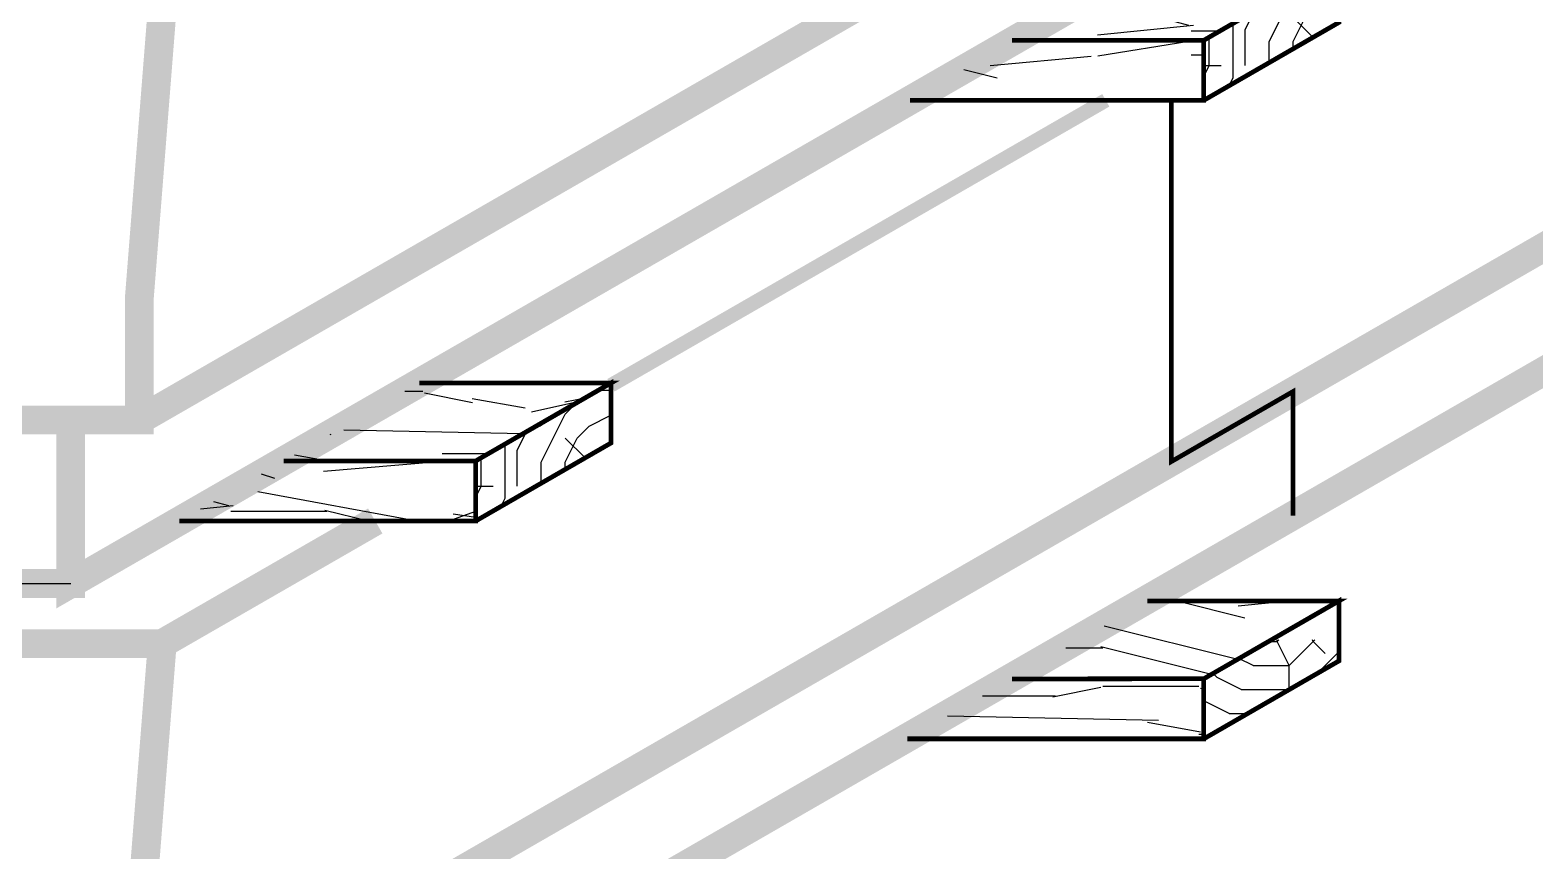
# Model space of a CAD drawing. Header units: millimetres. Extents: x -300689 to 10556, y -104928 to 107291.
# Drawn here: x -20355.06 to -20323.71, y 27696.15 to 27713.24 of the extents above; entities that cross this region are included whole.
import ezdxf

# ---------------------------------------------------------------- set-up
doc = ezdxf.new("R2010")
doc.units = ezdxf.units.MM
doc.layers.add('линии', color=7, linetype='Continuous')

msp = doc.modelspace()

# ---------------------------------------------------------------- hatches: boundary and pattern name
at = {"layer": 'линии', "linetype": 'ByBlock', "ltscale": 0.25}
h = msp.add_hatch(dxfattribs=at)
h.set_pattern_fill('WOOD_01', color=256, scale=10, style=0, pattern_type=2)
h.set_pattern_definition([(0, (7.1, 7.8), (0, 10), [2, -8]), (8.9726, (7.2, 2.4), (60.000000294, 9.999976256), [1.92354, -190.43029]), (5.7105, (7.1, 3), (90.000001738, 9.999855072), [2.00998, -98.48876]), (344.5779, (7.1, 6), (109.9999951945, -29.9998733882), [3.00832, -297.82377]), (353.6599, (7.3, 9.3), (10.00000316, 2.043e-05), [1.81108, -88.74276]), (345.0686, (7.6, 3.6), (39.999999916, -9.999983694), [1.55242, -153.68932]), (348.6901, (4.1, 9.4), (10.00000292, 3.71e-06), [4.07922, -46.91097]), (5.7105, (7.2, 1.5), (90.000001738, 9.999855072), [1.00499, -99.49375]), (0, (7.1, 5.7), (0, 10), [1, -9]), (0, (5.1, 6.9), (0, 10), [3, -7]), (11.3099, (7.1, 8.4), (39.99999772, 9.99997436), [1.0198, -49.97039]), (2.7263, (6.1, 4.7), (200.00000295, 9.999960177), [2.10238, -208.13558]), (352.4054, (6.6, 4.4), (79.99999858, -9.999936836), [1.51327, -149.81417]), (0, (6.1, 0.6), (0, 10), [2, -8]), (358.8309, (5.1, 0.1), (10.0000018324, 7.6802e-06), [4.90102, -485.201]), (0, (5.1, 7.6), (0, 10), [1, -9]), (0, (6.1, 8.4), (0, 10), [1, -9]), (0, (1.6, 9.3), (0, 10), [1.5, -8.5]), (350.5377, (4.3, 9.8), (10.00000077, 3.876e-06), [3.04138, -57.78624]), (0, (1.1, 9.8), (0, 10), [2, -8]), (0, (0, 0.8), (0, 10), [1.1, -8.9]), (0, (5.1, 1.3), (0, 10), [1, -9]), (0, (0, 1.6), (0, 10), [2.1, -7.9]), (5.4403, (5.1, 2.2), (99.9999970115, 9.999947836), [2.1095, -208.84072]), (0, (5.2, 3), (0, 10), [1.9, -8.1]), (0, (0, 3.2), (0, 10), [1.1, -8.9]), (358.8309, (1.2, 4.8), (10.0000018324, 7.6802e-06), [4.90102, -485.201]), (0, (2.1, 5.7), (0, 10), [1, -9]), (0, (1.1, 6), (0, 10), [1, -9]), (0, (5.1, 6), (0, 10), [2, -8]), (0, (3.1, 6.2), (0, 10), [1, -9]), (0, (1.1, 7.4), (0, 10), [2, -8]), (19.6538, (3.8, 3.2), (110.000002521, 39.999945747), [1.48661, -147.17406]), (11.3099, (2.1, 6), (39.99999772, 9.99997436), [1.0198, -49.97039]), (11.3099, (6.1, 5.5), (39.99999772, 9.99997436), [1.0198, -49.97039]), (5.7105, (3.1, 9.3), (90.000001738, 9.999855072), [1.00499, -99.49375]), (349.6952, (0, 10), (59.99999977, -9.999946967), [1.11803, -110.68535]), (348.6901, (1.1, 0.8), (10.00000292, 3.71e-06), [1.0198, -49.97039]), (90, (2.1, 0.6), (-10, 6e-16), [0, -10]), (346.6076, (0, 6.2), (170.00000225, -39.99969533), [2.1587, -213.71154]), (11.3099, (6.1, 7.6), (39.99999772, 9.99997436), [1.0198, -49.97039]), (10.3048, (6.1, 1.3), (49.99999788, 9.999960443), [1.11803, -110.68535]), (348.6901, (3.1, 5.7), (10.00000292, 3.71e-06), [1.0198, -49.97039]), (348.6901, (4.1, 6.2), (10.00000292, 3.71e-06), [1.0198, -49.97039]), (341.5651, (0, 5.2), (9.9999979, 1.168e-05), [1.26491, -30.35786]), (345.9638, (1.1, 8.6), (9.99999606, 1.244e-05), [4.12311, -37.10794]), (343.3008, (3.1, 9.3), (69.999999577, -19.99993732), [3.13209, -101.27095]), (0, (3.1, 9.8), (0, 10), [1.2, -8.8]), (345.9638, (2.1, 1.6), (9.99999606, 1.244e-05), [4.12311, -37.10794]), (345.9638, (1.1, 2.3), (9.99999606, 1.244e-05), [4.12311, -37.10794]), (345.9638, (1.1, 3.2), (9.99999606, 1.244e-05), [4.12311, -37.10794]), (349.6952, (0, 7.6), (59.99999977, -9.999946967), [1.11803, -110.68535]), (345.9638, (3.1, 7.4), (9.99999606, 1.244e-05), [2.06155, -39.1695]), (349.6952, (0, 4.4), (59.99999977, -9.999946967), [1.11803, -110.68535]), (357.6141, (5.2, 3.7), (9.999999459, 1.2264e-05), [2.40208, -237.80615]), (349.6952, (4.1, 5.5), (59.99999977, -9.999946967), [1.11803, -110.68535]), (12.5288, (5.2, 5.3), (40.000004785, 9.999993037), [0.92195, -91.27349]), (349.5626, (0, 3.9), (109.9999968247, -19.9998534352), [3.86394, -382.52955]), (351.8699, (3.8, 3.2), (9.99999461, -2.42e-06), [1.41421, -69.29646]), (4.7636, (1.1, 4.2), (109.999999498, 9.999914496), [2.40832, -118.00762]), (0, (3.5, 4.4), (0, 10), [3.1, -6.9]), (344.7449, (0, 8.9), (39.999997121, -9.999983214), [1.14018, -112.87736]), (350.5377, (2.1, 0.6), (10.00000077, 3.876e-06), [3.04138, -57.78624]), (340.0169, (0, 2.7), (29.999998804, -9.999993244), [1.17047, -115.87652]), (0, (8.1, 8.6), (0, 10), [0.5, -9.5]), (0, (8.1, 4.2), (0, 10), [1, -9]), (11.3099, (8.1, 0.6), (39.99999772, 9.99997436), [1.0198, -49.97039]), (0, (8.2, 1.6), (0, 10), [1.8, -8.2]), (343.3008, (8.1, 6.9), (69.999999577, -19.99993732), [1.04403, -103.35901]), (348.0207, (8.2, 4.8), (189.9999961126, -40.0109770803), [1.84007, -335.50644]), (90, (8.1, 0.6), (-10, 6e-16), [0, -10]), (0, (9.1, 0.8), (0, 10), [0.9, -9.1]), (0, (9.1, 2.7), (0, 10), [0.9, -9.1]), (0, (9.1, 3.2), (0, 10), [0.9, -9.1]), (336.0376, (9.1, 6.6), (70.000000274, -29.999866517), [0.98489, -97.50362]), (348.5163, (9.1, 7.8), (49.9999998387, -10.0015547061), [0.91838, -652.15525]), (341.5651, (9.1, 4.2), (9.9999979, 1.168e-05), [0.94868, -30.67408]), (347.4712, (9.1, 9.1), (50.000003204, -9.99999603), [0.92195, -91.27349])])
h.paths.add_polyline_path([(-20312.6347, 27736.641), (-20316.5244, 27736.6424), (-20319.3461, 27735.0186), (-20315.4482, 27735.02)])
h.paths.add_polyline_path([(-20315.4482, 27735.02), (-20319.3461, 27735.0186), (-20321.5158, 27733.77), (-20315.4482, 27733.77)])
h.paths.add_polyline_path([(-20327.7965, 27727.8855), (-20331.7385, 27727.887), (-20334.5603, 27726.2631), (-20330.61, 27726.2645)])
h.paths.add_polyline_path([(-20330.61, 27726.2645), (-20334.5603, 27726.2631), (-20336.7299, 27725.0145), (-20330.61, 27725.0145)])
h.paths.add_polyline_path([(-20342.9608, 27719.1286), (-20346.9551, 27719.13), (-20349.777, 27717.5061), (-20345.7744, 27717.5076)])
h.paths.add_polyline_path([(-20345.7744, 27717.5076), (-20349.777, 27717.5061), (-20351.9465, 27716.2576), (-20345.7744, 27716.2576)])
h.paths.add_polyline_path([(-20345.7744, 27704.272), (-20349.777, 27704.2706), (-20351.9465, 27703.022), (-20345.7744, 27703.022)])
h.paths.add_polyline_path([(-20342.9608, 27705.893), (-20346.9551, 27705.8945), (-20349.777, 27704.2706), (-20345.7744, 27704.272)])
h.paths.add_polyline_path([(-20330.61, 27713.029), (-20334.5603, 27713.0275), (-20336.7299, 27711.779), (-20330.61, 27711.779)])
h.paths.add_polyline_path([(-20327.7965, 27714.65), (-20331.7385, 27714.6514), (-20334.5603, 27713.0275), (-20330.61, 27713.029)])
h.paths.add_polyline_path([(-20312.6347, 27723.4055), (-20316.5244, 27723.4069), (-20319.3461, 27721.783), (-20315.4482, 27721.7845)])
h.paths.add_polyline_path([(-20315.4482, 27721.7845), (-20319.3461, 27721.783), (-20321.5158, 27720.5345), (-20315.4482, 27720.5345)])
h.paths.add_polyline_path([(-20312.6347, 27710.1127), (-20316.6238, 27710.1141), (-20319.4457, 27708.4902), (-20315.4482, 27708.4917)])
h.paths.add_polyline_path([(-20318.9931, 27699.7335), (-20315.8124, 27701.564), (-20313.9419, 27698.3138), (-20317.1227, 27696.4833)], flags=25)
h.paths.add_polyline_path([(-20318.9931, 27699.7335), (-20315.8124, 27701.564), (-20313.9419, 27698.3138), (-20317.1227, 27696.4833)], flags=25)
h = msp.add_hatch(dxfattribs=at)
h.set_pattern_fill('TRONCO', color=256, scale=5, style=0, pattern_type=2)
h.set_pattern_definition([(0, (1.75, 0), (5, 5), [1.5, -3.5]), (0, (1.75, 0.25), (5, 5), [1.5, -3.5]), (0, (2, 0.75), (5, 5), [1, -4]), (0, (2.25, 1.25), (5, 5), [0.75, -4.25]), (0, (2.25, 1.75), (5, 5), [0.5, -4.5]), (0, (1, 2.25), (5, 5), [0.25, -1.25, 0.25, -3.25]), (0, (1.75, 2.5), (5, 5), [0.25, -2, 0.75, -2]), (0, (2.75, 2.75), (5, 5), [0.25, -0.25, 0.25, -4.25]), (0, (2.5, 3), (5, 5), [0.25, -4.75]), (0, (2.25, 3.5), (5, 5), [0.75, -4.25]), (0, (2.25, 4), (5, 5), [1, -4]), (0, (2, 4.5), (5, 5), [1.25, -1.5, 0.25, -2]), (90, (0, 1.5), (-5, 5), [0.25, -0.5, 1.25, -3]), (90, (0.25, 2), (-5, 5), [0.25, -0.25, 0.75, -3.75]), (90, (0.5, 4), (-5, 5), [0.5, -4.5]), (90, (0.75, 2), (-5, 5), [1, -1.5, 0.25, -2.25]), (90, (1, 4.75), (-5, 5), [0.25, -4.75]), (90, (1.25, 2.25), (-5, 5), [0.75, -4.25]), (90, (1.75, 2.5), (-5, 5), [0.5, -4.5]), (90, (2.25, 2.5), (-5, 5), [0.25, -0.75, 0.75, -3.25]), (90, (2.5, 2.75), (-5, 5), [0.25, -4.75]), (90, (2.75, 1.75), (-5, 5), [0.7, -4.3]), (90, (3, 0.75), (-5, 5), [0.5, -4.5]), (90, (3.5, 2.75), (-5, 5), [0.25, -4.75]), (90, (4, 2.5), (-5, 5), [0.75, -4.25]), (90, (4.5, 2.5), (-5, 5), [0.75, -4.25]), (45, (3.75, 0.5), (6e-16, 5), [0.35355, -0.35355, 0.35355, -6.0104178]), (45, (2.75, 1.75), (6e-16, 5), [0.7071, -6.3639678]), (45, (0.75, 4.25), (6e-16, 5), [0.7071, -6.3639678]), (45, (1.75, 3), (6e-16, 5), [0.7071, -6.3639678]), (45, (2, 2), (6e-16, 5), [0.7071, -6.3639678]), (45, (3.5, 1), (6e-16, 5), [0.7071, -6.3639678]), (45, (3, 1.25), (6e-16, 5), [1.06066, -6.0104078]), (45, (1.5, 3.5), (6e-16, 5), [0.35355, -6.7175178]), (45, (1.25, 4), (6e-16, 5), [0.35355, -6.7175178]), (45, (3.25, 4), (6e-16, 5), [0.35355, -6.7175178]), (45, (1.25, 1.5), (6e-16, 5), [0.35355, -6.7175178]), (45, (4, 3.25), (6e-16, 5), [0.35355, -6.7175178]), (45, (2.25, 2.75), (6e-16, 5), [0.35355, -6.7175178]), (45, (2.75, 3.25), (6e-16, 5), [0.35355, -6.7175178]), (135, (2.5, 2.25), (-5, 6e-16), [0.35355, -0.35355, 1.06066, -5.3033078]), (135, (3.25, 2.25), (-5, 6e-16), [0.35355, -6.7175178]), (135, (3.25, 0.5), (-5, 6e-16), [0.35355, -6.7175178]), (135, (2.25, 1.75), (-5, 6e-16), [0.35355, -6.7175178]), (135, (3, 2.75), (-5, 6e-16), [0.35355, -6.7175178]), (135, (1.75, 1.5), (-5, 6e-16), [0.35355, -6.7175178]), (135, (3.75, 1.5), (-5, 6e-16), [0.35355, -6.7175178]), (135, (0.25, 0), (-5, 6e-16), [0.35355, -6.7175178]), (135, (0.5, 0.25), (-5, 6e-16), [0.7071, -6.3639678]), (135, (0.75, 0.5), (-5, 6e-16), [0.7071, -6.3639678]), (135, (1.25, 0.5), (-5, 6e-16), [0.7071, -6.3639678]), (135, (1.5, 1), (-5, 6e-16), [0.7071, -6.3639678]), (135, (3.5, 3), (-5, 6e-16), [0.7071, -6.3639678]), (135, (4.5, 0.5), (-5, 6e-16), [0.7071, -6.3639678]), (135, (4.75, 4.5), (-5, 6e-16), [0.7071, -6.3639678]), (135, (4.75, 4), (-5, 6e-16), [0.7071, -6.3639678]), (135, (4.25, 3.75), (-5, 6e-16), [0.7071, -6.3639678]), (135, (0.75, 3.75), (-5, 6e-16), [1.06066, -6.0104078]), (135, (4, 3.25), (-5, 6e-16), [1.06066, -6.0104078]), (26.565051, (1.25, 4.75), (5, 2e-09), [0.559, -10.6213399]), (26.565051, (1.25, 2.25), (5, 2e-09), [0.559, -10.6213399]), (26.565051, (1.75, 3.75), (5, 2e-09), [0.559, -10.6213399]), (26.565051, (3.25, 0.25), (5, 2e-09), [0.559, -10.6213399]), (26.565051, (3, 0.75), (5, 2e-09), [0.559, -10.6213399]), (26.565051, (1.5, 1.75), (5, 2e-09), [0.559, -10.6213399]), (26.565051, (1.5, 4.25), (5, 2e-09), [0.559, -10.6213399]), (26.565051, (3, 2.75), (5, 2e-09), [1.118, -10.0623399]), (63.434949, (3, 3.5), (3e-10, 5), [0.559, -10.6213399]), (63.434949, (3.75, 2), (3e-10, 5), [0.559, -10.6213399]), (63.434949, (1.25, 3), (3e-10, 5), [0.559, -10.6213399]), (63.434949, (0.25, 3.25), (3e-10, 5), [0.559, -10.6213399]), (63.434949, (3.25, 2.25), (3e-10, 5), [0.559, -10.6213399]), (63.434949, (2.75, 2.25), (3e-10, 5), [0.559, -10.6213399]), (63.434949, (0.75, 3), (3e-10, 5), [1.118, -10.0623399]), (63.434949, (4.5, 1.25), (3e-10, 5), [1.118, -10.0623399]), (63.434949, (4, 1.5), (3e-10, 5), [1.118, -10.0623399]), (116.565051, (0, 0.75), (-2e-09, 5), [0.559, -10.6213399]), (116.565051, (0, 3.5), (-2e-09, 5), [0.559, -10.6213399]), (116.565051, (1, 0), (-2e-09, 5), [0.559, -10.6213399]), (116.565051, (0.5, 4.5), (-2e-09, 5), [0.559, -10.6213399]), (116.565051, (1, 1.5), (-2e-09, 5), [0.559, -10.6213399]), (116.565051, (2, 2), (-2e-09, 5), [0.559, -10.6213399]), (116.565051, (2.5, 3), (-2e-09, 5), [0.559, -10.6213399]), (116.565051, (0.25, 1), (1.6e-06, 5.0000008), [0.559, -10.6213399]), (116.565051, (1.5, 1.75), (-2e-09, 5), [0.559, -10.6213399]), (116.565051, (3, 1.25), (-2e-09, 5), [0.559, -10.6213399]), (116.565051, (3.5, 1.75), (-2e-09, 5), [0.559, -10.6213399]), (116.565051, (4.5, 3.25), (-2e-09, 5), [0.559, -10.6213399]), (116.565051, (0.75, 4.75), (-2e-09, 5), [0.559, -10.6213399]), (116.565051, (0, 4.5), (-2e-09, 5), [1.118, -10.0623399]), (116.565051, (0.75, 1), (-2e-09, 5), [1.118, -10.0623399]), (153.434949, (0, 0.25), (-5, 3e-10), [0.559, -10.6213399]), (153.434949, (4.25, 0), (-5, 3e-10), [0.559, -10.6213399]), (153.434949, (4, 2.5), (-5, 3e-10), [0.559, -10.6213399]), (153.434949, (2, 0.75), (-5, 3e-10), [0.559, -10.6213399]), (153.434949, (1.75, 0.25), (-5, 3e-10), [0.559, -10.6213399]), (153.434949, (2.25, 1.25), (-5, 3e-10), [0.559, -10.6213399]), (153.434949, (3.75, 4.25), (-5, 3e-10), [0.559, -10.6213399]), (153.434949, (4.25, 4.5), (-5, 3e-10), [1.118, -10.0623399])])
h.paths.add_polyline_path([(-20327.794, 27713.4014), (-20327.794, 27714.65), (-20330.61, 27713.029), (-20330.61, 27711.779)])
h = msp.add_hatch(dxfattribs=at)
h.set_pattern_fill('TRONCO', color=256, scale=5, style=0, pattern_type=2)
h.set_pattern_definition([(0, (-13.4144, -8.757), (5, 5), [1.5, -3.5]), (0, (-13.4144, -8.507), (5, 5), [1.5, -3.5]), (0, (-13.1644, -8.007), (5, 5), [1, -4]), (0, (-12.9144, -7.507), (5, 5), [0.75, -4.25]), (0, (-12.9144, -7.007), (5, 5), [0.5, -4.5]), (0, (-14.1644, -6.507), (5, 5), [0.25, -1.25, 0.25, -3.25]), (0, (-13.4144, -6.257), (5, 5), [0.25, -2, 0.75, -2]), (0, (-12.4144, -6.007), (5, 5), [0.25, -0.25, 0.25, -4.25]), (0, (-12.6644, -5.757), (5, 5), [0.25, -4.75]), (0, (-12.9144, -5.257), (5, 5), [0.75, -4.25]), (0, (-12.9144, -4.757), (5, 5), [1, -4]), (0, (-13.1644, -4.257), (5, 5), [1.25, -1.5, 0.25, -2]), (90, (-15.1644, -7.257), (-5, 5), [0.25, -0.5, 1.25, -3]), (90, (-14.9144, -6.757), (-5, 5), [0.25, -0.25, 0.75, -3.75]), (90, (-14.6644, -4.757), (-5, 5), [0.5, -4.5]), (90, (-14.4144, -6.757), (-5, 5), [1, -1.5, 0.25, -2.25]), (90, (-14.1644, -4.007), (-5, 5), [0.25, -4.75]), (90, (-13.9144, -6.507), (-5, 5), [0.75, -4.25]), (90, (-13.4144, -6.257), (-5, 5), [0.5, -4.5]), (90, (-12.9144, -6.257), (-5, 5), [0.25, -0.75, 0.75, -3.25]), (90, (-12.6644, -6.007), (-5, 5), [0.25, -4.75]), (90, (-12.4144, -7.007), (-5, 5), [0.7, -4.3]), (90, (-12.1644, -8.007), (-5, 5), [0.5, -4.5]), (90, (-11.6644, -6.007), (-5, 5), [0.25, -4.75]), (90, (-11.1644, -6.257), (-5, 5), [0.75, -4.25]), (90, (-10.6644, -6.257), (-5, 5), [0.75, -4.25]), (45, (-11.4144, -8.257), (6e-16, 5), [0.35355, -0.35355, 0.35355, -6.0104178]), (45, (-12.4144, -7.007), (6e-16, 5), [0.7071, -6.3639678]), (45, (-14.4144, -4.507), (6e-16, 5), [0.7071, -6.3639678]), (45, (-13.4144, -5.757), (6e-16, 5), [0.7071, -6.3639678]), (45, (-13.1644, -6.757), (6e-16, 5), [0.7071, -6.3639678]), (45, (-11.6644, -7.757), (6e-16, 5), [0.7071, -6.3639678]), (45, (-12.1644, -7.507), (6e-16, 5), [1.06066, -6.0104078]), (45, (-13.6644, -5.257), (6e-16, 5), [0.35355, -6.7175178]), (45, (-13.9144, -4.757), (6e-16, 5), [0.35355, -6.7175178]), (45, (-11.9144, -4.757), (6e-16, 5), [0.35355, -6.7175178]), (45, (-13.9144, -7.257), (6e-16, 5), [0.35355, -6.7175178]), (45, (-11.1644, -5.507), (6e-16, 5), [0.35355, -6.7175178]), (45, (-12.9144, -6.007), (6e-16, 5), [0.35355, -6.7175178]), (45, (-12.4144, -5.507), (6e-16, 5), [0.35355, -6.7175178]), (135, (-12.6644, -6.507), (-5, 6e-16), [0.35355, -0.35355, 1.06066, -5.3033078]), (135, (-11.9144, -6.507), (-5, 6e-16), [0.35355, -6.7175178]), (135, (-11.9144, -8.257), (-5, 6e-16), [0.35355, -6.7175178]), (135, (-12.9144, -7.007), (-5, 6e-16), [0.35355, -6.7175178]), (135, (-12.1644, -6.007), (-5, 6e-16), [0.35355, -6.7175178]), (135, (-13.4144, -7.257), (-5, 6e-16), [0.35355, -6.7175178]), (135, (-11.4144, -7.257), (-5, 6e-16), [0.35355, -6.7175178]), (135, (-14.9144, -8.757), (-5, 6e-16), [0.35355, -6.7175178]), (135, (-14.6644, -8.507), (-5, 6e-16), [0.7071, -6.3639678]), (135, (-14.4144, -8.257), (-5, 6e-16), [0.7071, -6.3639678]), (135, (-13.9144, -8.257), (-5, 6e-16), [0.7071, -6.3639678]), (135, (-13.6644, -7.757), (-5, 6e-16), [0.7071, -6.3639678]), (135, (-11.6644, -5.757), (-5, 6e-16), [0.7071, -6.3639678]), (135, (-10.6644, -8.257), (-5, 6e-16), [0.7071, -6.3639678]), (135, (-10.4144, -4.257), (-5, 6e-16), [0.7071, -6.3639678]), (135, (-10.4144, -4.757), (-5, 6e-16), [0.7071, -6.3639678]), (135, (-10.9144, -5.007), (-5, 6e-16), [0.7071, -6.3639678]), (135, (-14.4144, -5.007), (-5, 6e-16), [1.06066, -6.0104078]), (135, (-11.1644, -5.507), (-5, 6e-16), [1.06066, -6.0104078]), (26.565051, (-13.9144, -4.007), (5, 2e-09), [0.559, -10.6213399]), (26.565051, (-13.9144, -6.507), (5, 2e-09), [0.559, -10.6213399]), (26.565051, (-13.4144, -5.007), (5, 2e-09), [0.559, -10.6213399]), (26.565051, (-11.9144, -8.507), (5, 2e-09), [0.559, -10.6213399]), (26.565051, (-12.1644, -8.007), (5, 2e-09), [0.559, -10.6213399]), (26.565051, (-13.6644, -7.007), (5, 2e-09), [0.559, -10.6213399]), (26.565051, (-13.6644, -4.507), (5, 2e-09), [0.559, -10.6213399]), (26.565051, (-12.1644, -6.007), (5, 2e-09), [1.118, -10.0623399]), (63.434949, (-12.1644, -5.257), (3e-10, 5), [0.559, -10.6213399]), (63.434949, (-11.4144, -6.757), (3e-10, 5), [0.559, -10.6213399]), (63.434949, (-13.9144, -5.757), (3e-10, 5), [0.559, -10.6213399]), (63.434949, (-14.9144, -5.507), (3e-10, 5), [0.559, -10.6213399]), (63.434949, (-11.9144, -6.507), (3e-10, 5), [0.559, -10.6213399]), (63.434949, (-12.4144, -6.507), (3e-10, 5), [0.559, -10.6213399]), (63.434949, (-14.4144, -5.757), (3e-10, 5), [1.118, -10.0623399]), (63.434949, (-10.6644, -7.507), (3e-10, 5), [1.118, -10.0623399]), (63.434949, (-11.1644, -7.257), (3e-10, 5), [1.118, -10.0623399]), (116.565051, (-15.1644, -8.007), (-2e-09, 5), [0.559, -10.6213399]), (116.565051, (-15.1644, -5.257), (-2e-09, 5), [0.559, -10.6213399]), (116.565051, (-14.1644, -8.757), (-2e-09, 5), [0.559, -10.6213399]), (116.565051, (-14.6644, -4.257), (-2e-09, 5), [0.559, -10.6213399]), (116.565051, (-14.1644, -7.257), (-2e-09, 5), [0.559, -10.6213399]), (116.565051, (-13.1644, -6.757), (-2e-09, 5), [0.559, -10.6213399]), (116.565051, (-12.6644, -5.757), (-2e-09, 5), [0.559, -10.6213399]), (116.565051, (-14.9144, -7.757), (1.6e-06, 5.0000008), [0.559, -10.6213399]), (116.565051, (-13.6644, -7.007), (-2e-09, 5), [0.559, -10.6213399]), (116.565051, (-12.1644, -7.507), (-2e-09, 5), [0.559, -10.6213399]), (116.565051, (-11.6644, -7.007), (-2e-09, 5), [0.559, -10.6213399]), (116.565051, (-10.6644, -5.507), (-2e-09, 5), [0.559, -10.6213399]), (116.565051, (-14.4144, -4.007), (-2e-09, 5), [0.559, -10.6213399]), (116.565051, (-15.1644, -4.257), (-2e-09, 5), [1.118, -10.0623399]), (116.565051, (-14.4144, -7.757), (-2e-09, 5), [1.118, -10.0623399]), (153.434949, (-15.1644, -8.507), (-5, 3e-10), [0.559, -10.6213399]), (153.434949, (-10.9144, -8.757), (-5, 3e-10), [0.559, -10.6213399]), (153.434949, (-11.1644, -6.257), (-5, 3e-10), [0.559, -10.6213399]), (153.434949, (-13.1644, -8.007), (-5, 3e-10), [0.559, -10.6213399]), (153.434949, (-13.4144, -8.507), (-5, 3e-10), [0.559, -10.6213399]), (153.434949, (-12.9144, -7.507), (-5, 3e-10), [0.559, -10.6213399]), (153.434949, (-11.4144, -4.507), (-5, 3e-10), [0.559, -10.6213399]), (153.434949, (-10.9144, -4.257), (-5, 3e-10), [1.118, -10.0623399])])
h.paths.add_polyline_path([(-20342.9583, 27704.6445), (-20342.9583, 27705.893), (-20345.7744, 27704.272), (-20345.7744, 27703.022)])
h = msp.add_hatch(dxfattribs=at)
h.set_pattern_fill('WOOD_01', color=256, scale=10, style=0, pattern_type=2)
h.set_pattern_definition([(0, (22.262, 16.557), (0, 10), [2, -8]), (8.9726, (22.36183, 11.15694), (60.000000294, 9.999976256), [1.92354, -190.43029]), (5.7105, (22.2618, 11.7569), (90.000001738, 9.999855072), [2.00998, -98.48876]), (344.5779, (22.26183, 14.75694), (109.9999951945, -29.9998733882), [3.00832, -297.82377]), (353.6599, (22.4618, 18.0569), (10.00000316, 2.043e-05), [1.81108, -88.74276]), (345.0686, (22.76183, 12.35694), (39.999999916, -9.999983694), [1.55242, -153.68932]), (348.6901, (19.2618, 18.157), (10.00000292, 3.71e-06), [4.07922, -46.91097]), (5.7105, (22.3618, 10.2569), (90.000001738, 9.999855072), [1.00499, -99.49375]), (0, (22.262, 14.457), (0, 10), [1, -9]), (0, (20.262, 15.657), (0, 10), [3, -7]), (11.3099, (22.2618, 17.157), (39.99999772, 9.99997436), [1.0198, -49.97039]), (2.7263, (21.26183, 13.45694), (200.00000295, 9.999960177), [2.10238, -208.13558]), (352.4054, (21.76183, 13.15694), (79.99999858, -9.999936836), [1.51327, -149.81417]), (0, (21.262, 9.357), (0, 10), [2, -8]), (358.8309, (20.26183, 8.85694), (10.0000018324, 7.6802e-06), [4.90102, -485.201]), (0, (20.262, 16.357), (0, 10), [1, -9]), (0, (21.262, 17.157), (0, 10), [1, -9]), (0, (16.762, 18.057), (0, 10), [1.5, -8.5]), (350.5377, (19.4618, 18.557), (10.00000077, 3.876e-06), [3.04138, -57.78624]), (0, (16.262, 18.557), (0, 10), [2, -8]), (0, (15.162, 9.557), (0, 10), [1.1, -8.9]), (0, (20.262, 10.057), (0, 10), [1, -9]), (0, (15.162, 10.357), (0, 10), [2.1, -7.9]), (5.4403, (20.26183, 10.95694), (99.9999970115, 9.999947836), [2.1095, -208.84072]), (0, (20.362, 11.757), (0, 10), [1.9, -8.1]), (0, (15.162, 11.957), (0, 10), [1.1, -8.9]), (358.8309, (16.36183, 13.55694), (10.0000018324, 7.6802e-06), [4.90102, -485.201]), (0, (17.262, 14.457), (0, 10), [1, -9]), (0, (16.262, 14.757), (0, 10), [1, -9]), (0, (20.262, 14.757), (0, 10), [2, -8]), (0, (18.262, 14.957), (0, 10), [1, -9]), (0, (16.262, 16.157), (0, 10), [2, -8]), (19.6538, (18.96183, 11.95694), (110.000002521, 39.999945747), [1.48661, -147.17406]), (11.3099, (17.2618, 14.757), (39.99999772, 9.99997436), [1.0198, -49.97039]), (11.3099, (21.2618, 14.257), (39.99999772, 9.99997436), [1.0198, -49.97039]), (5.7105, (18.2618, 18.0569), (90.000001738, 9.999855072), [1.00499, -99.49375]), (349.6952, (15.1618, 18.7569), (59.99999977, -9.999946967), [1.11803, -110.68535]), (348.6901, (16.2618, 9.557), (10.00000292, 3.71e-06), [1.0198, -49.97039]), (90, (17.262, 9.357), (-10, 6e-16), [0, -10]), (346.6076, (15.16183, 14.95694), (170.00000225, -39.99969533), [2.1587, -213.71154]), (11.3099, (21.2618, 16.357), (39.99999772, 9.99997436), [1.0198, -49.97039]), (10.3048, (21.2618, 10.0569), (49.99999788, 9.999960443), [1.11803, -110.68535]), (348.6901, (18.2618, 14.457), (10.00000292, 3.71e-06), [1.0198, -49.97039]), (348.6901, (19.2618, 14.957), (10.00000292, 3.71e-06), [1.0198, -49.97039]), (341.5651, (15.1618, 13.957), (9.9999979, 1.168e-05), [1.26491, -30.35786]), (345.9638, (16.2618, 17.357), (9.99999606, 1.244e-05), [4.12311, -37.10794]), (343.3008, (18.2618, 18.0569), (69.999999577, -19.99993732), [3.13209, -101.27095]), (0, (18.262, 18.557), (0, 10), [1.2, -8.8]), (345.9638, (17.2618, 10.357), (9.99999606, 1.244e-05), [4.12311, -37.10794]), (345.9638, (16.2618, 11.057), (9.99999606, 1.244e-05), [4.12311, -37.10794]), (345.9638, (16.2618, 11.957), (9.99999606, 1.244e-05), [4.12311, -37.10794]), (349.6952, (15.1618, 16.3569), (59.99999977, -9.999946967), [1.11803, -110.68535]), (345.9638, (18.2618, 16.157), (9.99999606, 1.244e-05), [2.06155, -39.1695]), (349.6952, (15.1618, 13.1569), (59.99999977, -9.999946967), [1.11803, -110.68535]), (357.6141, (20.36183, 12.45694), (9.999999459, 1.2264e-05), [2.40208, -237.80615]), (349.6952, (19.2618, 14.2569), (59.99999977, -9.999946967), [1.11803, -110.68535]), (12.5288, (20.3618, 14.0569), (40.000004785, 9.999993037), [0.92195, -91.27349]), (349.5626, (15.16183, 12.65694), (109.9999968247, -19.9998534352), [3.86394, -382.52955]), (351.8699, (18.9618, 11.957), (9.99999461, -2.42e-06), [1.41421, -69.29646]), (4.7636, (16.2618, 12.9569), (109.999999498, 9.999914496), [2.40832, -118.00762]), (0, (18.662, 13.157), (0, 10), [3.1, -6.9]), (344.7449, (15.1618, 17.6569), (39.999997121, -9.999983214), [1.14018, -112.87736]), (350.5377, (17.2618, 9.357), (10.00000077, 3.876e-06), [3.04138, -57.78624]), (340.0169, (15.1618, 11.4569), (29.999998804, -9.999993244), [1.17047, -115.87652]), (0, (23.262, 17.357), (0, 10), [0.5, -9.5]), (0, (23.262, 12.957), (0, 10), [1, -9]), (11.3099, (23.2618, 9.357), (39.99999772, 9.99997436), [1.0198, -49.97039]), (0, (23.362, 10.357), (0, 10), [1.8, -8.2]), (343.3008, (23.2618, 15.6569), (69.999999577, -19.99993732), [1.04403, -103.35901]), (348.0207, (23.36183, 13.55694), (189.9999961126, -40.0109770803), [1.84007, -335.50644]), (90, (23.262, 9.357), (-10, 6e-16), [0, -10]), (0, (24.262, 9.557), (0, 10), [0.9, -9.1]), (0, (24.262, 11.457), (0, 10), [0.9, -9.1]), (0, (24.262, 11.957), (0, 10), [0.9, -9.1]), (336.0376, (24.2618, 15.3569), (70.000000274, -29.999866517), [0.98489, -97.50362]), (348.5163, (24.26183, 16.55694), (49.9999998387, -10.0015547061), [0.91838, -652.15525]), (341.5651, (24.2618, 12.957), (9.9999979, 1.168e-05), [0.94868, -30.67408]), (347.4712, (24.2618, 17.8569), (50.000003204, -9.99999603), [0.92195, -91.27349])])
h.paths.add_polyline_path([(-20327.7965, 27701.3572), (-20331.7857, 27701.3587), (-20334.6075, 27699.7347), (-20330.61, 27699.7362)])
h = msp.add_hatch(dxfattribs=at)
h.set_pattern_fill('TRONCO', color=256, scale=5, style=0, pattern_type=2)
h.set_pattern_definition([(0, (-20.0847, 8.757), (5, 5), [1.5, -3.5]), (0, (-20.0847, 9.007), (5, 5), [1.5, -3.5]), (0, (-19.8347, 9.507), (5, 5), [1, -4]), (0, (-19.5847, 10.007), (5, 5), [0.75, -4.25]), (0, (-19.5847, 10.507), (5, 5), [0.5, -4.5]), (0, (-20.8347, 11.007), (5, 5), [0.25, -1.25, 0.25, -3.25]), (0, (-20.0847, 11.257), (5, 5), [0.25, -2, 0.75, -2]), (0, (-19.0847, 11.507), (5, 5), [0.25, -0.25, 0.25, -4.25]), (0, (-19.3347, 11.757), (5, 5), [0.25, -4.75]), (0, (-19.5847, 12.257), (5, 5), [0.75, -4.25]), (0, (-19.5847, 12.757), (5, 5), [1, -4]), (0, (-19.8347, 13.257), (5, 5), [1.25, -1.5, 0.25, -2]), (90, (-21.8347, 10.257), (-5, 5), [0.25, -0.5, 1.25, -3]), (90, (-21.5847, 10.757), (-5, 5), [0.25, -0.25, 0.75, -3.75]), (90, (-21.3347, 12.757), (-5, 5), [0.5, -4.5]), (90, (-21.0847, 10.757), (-5, 5), [1, -1.5, 0.25, -2.25]), (90, (-20.8347, 13.507), (-5, 5), [0.25, -4.75]), (90, (-20.5847, 11.007), (-5, 5), [0.75, -4.25]), (90, (-20.0847, 11.257), (-5, 5), [0.5, -4.5]), (90, (-19.5847, 11.257), (-5, 5), [0.25, -0.75, 0.75, -3.25]), (90, (-19.3347, 11.507), (-5, 5), [0.25, -4.75]), (90, (-19.0847, 10.507), (-5, 5), [0.7, -4.3]), (90, (-18.8347, 9.507), (-5, 5), [0.5, -4.5]), (90, (-18.3347, 11.507), (-5, 5), [0.25, -4.75]), (90, (-17.8347, 11.257), (-5, 5), [0.75, -4.25]), (90, (-17.3347, 11.257), (-5, 5), [0.75, -4.25]), (45, (-18.0847, 9.257), (6e-16, 5), [0.35355, -0.35355, 0.35355, -6.0104178]), (45, (-19.0847, 10.507), (6e-16, 5), [0.7071, -6.3639678]), (45, (-21.0847, 13.007), (6e-16, 5), [0.7071, -6.3639678]), (45, (-20.0847, 11.757), (6e-16, 5), [0.7071, -6.3639678]), (45, (-19.8347, 10.757), (6e-16, 5), [0.7071, -6.3639678]), (45, (-18.3347, 9.757), (6e-16, 5), [0.7071, -6.3639678]), (45, (-18.8347, 10.007), (6e-16, 5), [1.06066, -6.0104078]), (45, (-20.3347, 12.257), (6e-16, 5), [0.35355, -6.7175178]), (45, (-20.5847, 12.757), (6e-16, 5), [0.35355, -6.7175178]), (45, (-18.5847, 12.757), (6e-16, 5), [0.35355, -6.7175178]), (45, (-20.5847, 10.257), (6e-16, 5), [0.35355, -6.7175178]), (45, (-17.8347, 12.007), (6e-16, 5), [0.35355, -6.7175178]), (45, (-19.5847, 11.507), (6e-16, 5), [0.35355, -6.7175178]), (45, (-19.0847, 12.007), (6e-16, 5), [0.35355, -6.7175178]), (135, (-19.3347, 11.007), (-5, 6e-16), [0.35355, -0.35355, 1.06066, -5.3033078]), (135, (-18.5847, 11.007), (-5, 6e-16), [0.35355, -6.7175178]), (135, (-18.5847, 9.257), (-5, 6e-16), [0.35355, -6.7175178]), (135, (-19.5847, 10.507), (-5, 6e-16), [0.35355, -6.7175178]), (135, (-18.8347, 11.507), (-5, 6e-16), [0.35355, -6.7175178]), (135, (-20.0847, 10.257), (-5, 6e-16), [0.35355, -6.7175178]), (135, (-18.0847, 10.257), (-5, 6e-16), [0.35355, -6.7175178]), (135, (-21.5847, 8.757), (-5, 6e-16), [0.35355, -6.7175178]), (135, (-21.3347, 9.007), (-5, 6e-16), [0.7071, -6.3639678]), (135, (-21.0847, 9.257), (-5, 6e-16), [0.7071, -6.3639678]), (135, (-20.5847, 9.257), (-5, 6e-16), [0.7071, -6.3639678]), (135, (-20.3347, 9.757), (-5, 6e-16), [0.7071, -6.3639678]), (135, (-18.3347, 11.757), (-5, 6e-16), [0.7071, -6.3639678]), (135, (-17.3347, 9.257), (-5, 6e-16), [0.7071, -6.3639678]), (135, (-17.0847, 13.257), (-5, 6e-16), [0.7071, -6.3639678]), (135, (-17.0847, 12.757), (-5, 6e-16), [0.7071, -6.3639678]), (135, (-17.5847, 12.507), (-5, 6e-16), [0.7071, -6.3639678]), (135, (-21.0847, 12.507), (-5, 6e-16), [1.06066, -6.0104078]), (135, (-17.8347, 12.007), (-5, 6e-16), [1.06066, -6.0104078]), (26.565051, (-20.5847, 13.507), (5, 2e-09), [0.559, -10.6213399]), (26.565051, (-20.5847, 11.007), (5, 2e-09), [0.559, -10.6213399]), (26.565051, (-20.0847, 12.507), (5, 2e-09), [0.559, -10.6213399]), (26.565051, (-18.5847, 9.007), (5, 2e-09), [0.559, -10.6213399]), (26.565051, (-18.8347, 9.507), (5, 2e-09), [0.559, -10.6213399]), (26.565051, (-20.3347, 10.507), (5, 2e-09), [0.559, -10.6213399]), (26.565051, (-20.3347, 13.007), (5, 2e-09), [0.559, -10.6213399]), (26.565051, (-18.8347, 11.507), (5, 2e-09), [1.118, -10.0623399]), (63.434949, (-18.8347, 12.257), (3e-10, 5), [0.559, -10.6213399]), (63.434949, (-18.0847, 10.757), (3e-10, 5), [0.559, -10.6213399]), (63.434949, (-20.5847, 11.757), (3e-10, 5), [0.559, -10.6213399]), (63.434949, (-21.5847, 12.007), (3e-10, 5), [0.559, -10.6213399]), (63.434949, (-18.5847, 11.007), (3e-10, 5), [0.559, -10.6213399]), (63.434949, (-19.0847, 11.007), (3e-10, 5), [0.559, -10.6213399]), (63.434949, (-21.0847, 11.757), (3e-10, 5), [1.118, -10.0623399]), (63.434949, (-17.3347, 10.007), (3e-10, 5), [1.118, -10.0623399]), (63.434949, (-17.8347, 10.257), (3e-10, 5), [1.118, -10.0623399]), (116.565051, (-21.8347, 9.507), (-2e-09, 5), [0.559, -10.6213399]), (116.565051, (-21.8347, 12.257), (-2e-09, 5), [0.559, -10.6213399]), (116.565051, (-20.8347, 8.757), (-2e-09, 5), [0.559, -10.6213399]), (116.565051, (-21.3347, 13.257), (-2e-09, 5), [0.559, -10.6213399]), (116.565051, (-20.8347, 10.257), (-2e-09, 5), [0.559, -10.6213399]), (116.565051, (-19.8347, 10.757), (-2e-09, 5), [0.559, -10.6213399]), (116.565051, (-19.3347, 11.757), (-2e-09, 5), [0.559, -10.6213399]), (116.565051, (-21.5847, 9.757), (1.6e-06, 5.0000008), [0.559, -10.6213399]), (116.565051, (-20.3347, 10.507), (-2e-09, 5), [0.559, -10.6213399]), (116.565051, (-18.8347, 10.007), (-2e-09, 5), [0.559, -10.6213399]), (116.565051, (-18.3347, 10.507), (-2e-09, 5), [0.559, -10.6213399]), (116.565051, (-17.3347, 12.007), (-2e-09, 5), [0.559, -10.6213399]), (116.565051, (-21.0847, 13.507), (-2e-09, 5), [0.559, -10.6213399]), (116.565051, (-21.8347, 13.257), (-2e-09, 5), [1.118, -10.0623399]), (116.565051, (-21.0847, 9.757), (-2e-09, 5), [1.118, -10.0623399]), (153.434949, (-21.8347, 9.007), (-5, 3e-10), [0.559, -10.6213399]), (153.434949, (-17.5847, 8.757), (-5, 3e-10), [0.559, -10.6213399]), (153.434949, (-17.8347, 11.257), (-5, 3e-10), [0.559, -10.6213399]), (153.434949, (-19.8347, 9.507), (-5, 3e-10), [0.559, -10.6213399]), (153.434949, (-20.0847, 9.007), (-5, 3e-10), [0.559, -10.6213399]), (153.434949, (-19.5847, 10.007), (-5, 3e-10), [0.559, -10.6213399]), (153.434949, (-18.0847, 13.007), (-5, 3e-10), [0.559, -10.6213399]), (153.434949, (-17.5847, 13.257), (-5, 3e-10), [1.118, -10.0623399])])
h.paths.add_polyline_path([(-20327.794, 27700.1087), (-20327.794, 27700.5467), (-20329.202, 27700.5467), (-20330.61, 27699.7362), (-20330.61, 27698.4862)])
h = msp.add_hatch(dxfattribs=at)
h.set_pattern_fill('WOOD_01', color=256, scale=10, style=0, pattern_type=2)
h.set_pattern_definition([(0, (-14.735, 16.557), (0, 10), [2, -8]), (8.9726, (-14.63467, 11.15694), (60.000000294, 9.999976256), [1.92354, -190.43029]), (5.7105, (-14.7347, 11.7569), (90.000001738, 9.999855072), [2.00998, -98.48876]), (344.5779, (-14.73467, 14.75694), (109.9999951945, -29.9998733882), [3.00832, -297.82377]), (353.6599, (-14.5347, 18.0569), (10.00000316, 2.043e-05), [1.81108, -88.74276]), (345.0686, (-14.23467, 12.35694), (39.999999916, -9.999983694), [1.55242, -153.68932]), (348.6901, (-17.7347, 18.157), (10.00000292, 3.71e-06), [4.07922, -46.91097]), (5.7105, (-14.6347, 10.2569), (90.000001738, 9.999855072), [1.00499, -99.49375]), (0, (-14.735, 14.457), (0, 10), [1, -9]), (0, (-16.735, 15.657), (0, 10), [3, -7]), (11.3099, (-14.7347, 17.157), (39.99999772, 9.99997436), [1.0198, -49.97039]), (2.7263, (-15.73467, 13.45694), (200.00000295, 9.999960177), [2.10238, -208.13558]), (352.4054, (-15.23467, 13.15694), (79.99999858, -9.999936836), [1.51327, -149.81417]), (0, (-15.735, 9.357), (0, 10), [2, -8]), (358.8309, (-16.73467, 8.85694), (10.0000018324, 7.6802e-06), [4.90102, -485.201]), (0, (-16.735, 16.357), (0, 10), [1, -9]), (0, (-15.735, 17.157), (0, 10), [1, -9]), (0, (-20.235, 18.057), (0, 10), [1.5, -8.5]), (350.5377, (-17.5347, 18.557), (10.00000077, 3.876e-06), [3.04138, -57.78624]), (0, (-20.735, 18.557), (0, 10), [2, -8]), (0, (-21.835, 9.557), (0, 10), [1.1, -8.9]), (0, (-16.735, 10.057), (0, 10), [1, -9]), (0, (-21.835, 10.357), (0, 10), [2.1, -7.9]), (5.4403, (-16.73467, 10.95694), (99.9999970115, 9.999947836), [2.1095, -208.84072]), (0, (-16.635, 11.757), (0, 10), [1.9, -8.1]), (0, (-21.835, 11.957), (0, 10), [1.1, -8.9]), (358.8309, (-20.63467, 13.55694), (10.0000018324, 7.6802e-06), [4.90102, -485.201]), (0, (-19.735, 14.457), (0, 10), [1, -9]), (0, (-20.735, 14.757), (0, 10), [1, -9]), (0, (-16.735, 14.757), (0, 10), [2, -8]), (0, (-18.735, 14.957), (0, 10), [1, -9]), (0, (-20.735, 16.157), (0, 10), [2, -8]), (19.6538, (-18.03467, 11.95694), (110.000002521, 39.999945747), [1.48661, -147.17406]), (11.3099, (-19.7347, 14.757), (39.99999772, 9.99997436), [1.0198, -49.97039]), (11.3099, (-15.7347, 14.257), (39.99999772, 9.99997436), [1.0198, -49.97039]), (5.7105, (-18.7347, 18.0569), (90.000001738, 9.999855072), [1.00499, -99.49375]), (349.6952, (-21.8347, 18.7569), (59.99999977, -9.999946967), [1.11803, -110.68535]), (348.6901, (-20.7347, 9.557), (10.00000292, 3.71e-06), [1.0198, -49.97039]), (90, (-19.735, 9.357), (-10, 6e-16), [0, -10]), (346.6076, (-21.83467, 14.95694), (170.00000225, -39.99969533), [2.1587, -213.71154]), (11.3099, (-15.7347, 16.357), (39.99999772, 9.99997436), [1.0198, -49.97039]), (10.3048, (-15.7347, 10.0569), (49.99999788, 9.999960443), [1.11803, -110.68535]), (348.6901, (-18.7347, 14.457), (10.00000292, 3.71e-06), [1.0198, -49.97039]), (348.6901, (-17.7347, 14.957), (10.00000292, 3.71e-06), [1.0198, -49.97039]), (341.5651, (-21.8347, 13.957), (9.9999979, 1.168e-05), [1.26491, -30.35786]), (345.9638, (-20.7347, 17.357), (9.99999606, 1.244e-05), [4.12311, -37.10794]), (343.3008, (-18.7347, 18.0569), (69.999999577, -19.99993732), [3.13209, -101.27095]), (0, (-18.735, 18.557), (0, 10), [1.2, -8.8]), (345.9638, (-19.7347, 10.357), (9.99999606, 1.244e-05), [4.12311, -37.10794]), (345.9638, (-20.7347, 11.057), (9.99999606, 1.244e-05), [4.12311, -37.10794]), (345.9638, (-20.7347, 11.957), (9.99999606, 1.244e-05), [4.12311, -37.10794]), (349.6952, (-21.8347, 16.3569), (59.99999977, -9.999946967), [1.11803, -110.68535]), (345.9638, (-18.7347, 16.157), (9.99999606, 1.244e-05), [2.06155, -39.1695]), (349.6952, (-21.8347, 13.1569), (59.99999977, -9.999946967), [1.11803, -110.68535]), (357.6141, (-16.63467, 12.45694), (9.999999459, 1.2264e-05), [2.40208, -237.80615]), (349.6952, (-17.7347, 14.2569), (59.99999977, -9.999946967), [1.11803, -110.68535]), (12.5288, (-16.6347, 14.0569), (40.000004785, 9.999993037), [0.92195, -91.27349]), (349.5626, (-21.83467, 12.65694), (109.9999968247, -19.9998534352), [3.86394, -382.52955]), (351.8699, (-18.0347, 11.957), (9.99999461, -2.42e-06), [1.41421, -69.29646]), (4.7636, (-20.7347, 12.9569), (109.999999498, 9.999914496), [2.40832, -118.00762]), (0, (-18.335, 13.157), (0, 10), [3.1, -6.9]), (344.7449, (-21.8347, 17.6569), (39.999997121, -9.999983214), [1.14018, -112.87736]), (350.5377, (-19.7347, 9.357), (10.00000077, 3.876e-06), [3.04138, -57.78624]), (340.0169, (-21.8347, 11.4569), (29.999998804, -9.999993244), [1.17047, -115.87652]), (0, (-13.735, 17.357), (0, 10), [0.5, -9.5]), (0, (-13.735, 12.957), (0, 10), [1, -9]), (11.3099, (-13.7347, 9.357), (39.99999772, 9.99997436), [1.0198, -49.97039]), (0, (-13.635, 10.357), (0, 10), [1.8, -8.2]), (343.3008, (-13.7347, 15.6569), (69.999999577, -19.99993732), [1.04403, -103.35901]), (348.0207, (-13.63467, 13.55694), (189.9999961126, -40.0109770803), [1.84007, -335.50644]), (90, (-13.735, 9.357), (-10, 6e-16), [0, -10]), (0, (-12.735, 9.557), (0, 10), [0.9, -9.1]), (0, (-12.735, 11.457), (0, 10), [0.9, -9.1]), (0, (-12.735, 11.957), (0, 10), [0.9, -9.1]), (336.0376, (-12.7347, 15.3569), (70.000000274, -29.999866517), [0.98489, -97.50362]), (348.5163, (-12.73467, 16.55694), (49.9999998387, -10.0015547061), [0.91838, -652.15525]), (341.5651, (-12.7347, 12.957), (9.9999979, 1.168e-05), [0.94868, -30.67408]), (347.4712, (-12.7347, 17.8569), (50.000003204, -9.99999603), [0.92195, -91.27349])])
h.paths.add_polyline_path([(-20330.61, 27699.7362), (-20334.6075, 27699.7347), (-20336.7822, 27698.4862), (-20330.61, 27698.4862)])

# ---------------------------------------------------------------- linework, layer by layer
msp.add_line((-20361.9703, 27701.7187), (-20354.2113, 27701.7187), dxfattribs=at)
for points, const_width in [([(-20403.5125, 27713.7042), (-20410.8165, 27713.7042), (-20410.3398, 27707.6659), (-20410.3398, 27705.1234), (-20352.7812, 27705.1234), (-20352.7812, 27707.6659), (-20352.3045, 27713.7042), (-20352.7812, 27707.6659), (-20352.7812, 27705.1234), (-20354.2113, 27705.1234), (-20354.2113, 27701.7187), (-20409.0995, 27701.7187), (-20409.0995, 27705.1234), (-20409.0995, 27701.7187), (-20354.2113, 27701.7187), (-20354.2113, 27705.1234), (-20352.7812, 27705.1234), (-20310.7494, 27729.3121), (-20310.7494, 27731.8545), (-20310.2727, 27737.8929), (-20312.6321, 27736.535)], 0.6), ([(-20347.8676, 27716.2576), (-20352.3045, 27713.7042), (-20352.7812, 27707.6659), (-20352.7812, 27705.1234), (-20354.2113, 27705.1234), (-20354.2113, 27701.7187), (-20312.1795, 27725.9073), (-20312.1795, 27728.4891), (-20310.7494, 27729.3121), (-20310.7494, 27731.8545), (-20310.2727, 27737.8929), (-20314.3516, 27737.8929)], 0.6), ([(-20403.5125, 27700.4687), (-20410.8165, 27700.4687), (-20410.3398, 27694.4304), (-20410.3398, 27691.8879), (-20352.7812, 27691.8879), (-20352.7812, 27694.4304), (-20352.3045, 27700.4687), (-20352.7812, 27694.4304), (-20352.7812, 27691.8879), (-20354.2113, 27691.8879), (-20354.2113, 27688.4831), (-20409.0995, 27688.4831), (-20409.0995, 27691.8879), (-20409.0995, 27688.4831), (-20354.2113, 27688.4831), (-20354.2113, 27691.8879), (-20352.7812, 27691.8879), (-20310.7494, 27716.0766), (-20310.7494, 27718.619), (-20310.2727, 27724.6573), (-20312.6321, 27723.2995)], 0.6), ([(-20347.8676, 27703.022), (-20352.3045, 27700.4687), (-20352.7812, 27694.4304), (-20352.7812, 27691.8879), (-20354.2113, 27691.8879), (-20354.2113, 27688.4831), (-20312.1795, 27712.6718), (-20312.1795, 27715.2535), (-20310.7494, 27716.0766), (-20310.7494, 27718.619), (-20310.2727, 27724.6573), (-20314.3516, 27724.6573)], 0.6), ([(-20336.7299, 27711.779), (-20330.61, 27711.779), (-20327.794, 27713.4014), (-20327.794, 27714.6514), (-20330.61, 27713.029), (-20330.61, 27711.779), (-20330.61, 27713.029), (-20327.794, 27714.65), (-20331.7857, 27714.6514), (-20327.7965, 27714.65)], 0.0975), ([(-20334.6075, 27713.0275), (-20330.61, 27713.029), (-20330.61, 27711.779), (-20336.7299, 27711.779)], 0.0975), ([(-20332.651, 27711.779), (-20342.9583, 27705.8472)], 0.3), ([(-20332.651, 27711.779), (-20342.9583, 27705.8472)], 0.3), ([(-20331.2886, 27711.779), (-20331.2886, 27704.2566), (-20328.7529, 27705.7158), (-20328.7529, 27703.1341)], 0.0975), ([(-20351.9465, 27703.022), (-20345.7744, 27703.022), (-20342.9583, 27704.6445), (-20342.9583, 27705.8945), (-20345.7744, 27704.272), (-20345.7744, 27703.022), (-20345.7744, 27704.272), (-20342.9583, 27705.893), (-20346.95, 27705.8945), (-20342.9608, 27705.893)], 0.0975), ([(-20349.7718, 27704.2706), (-20345.7744, 27704.272), (-20345.7744, 27703.022), (-20351.9465, 27703.022)], 0.0975), ([(-20347.8676, 27703.022), (-20352.3045, 27700.4687), (-20368.4808, 27700.4687)], 0.6), ([(-20334.6075, 27699.7347), (-20330.61, 27699.7362), (-20330.61, 27698.4862), (-20336.7822, 27698.4862), (-20330.61, 27698.4862), (-20327.794, 27700.1087), (-20327.794, 27701.3587), (-20330.61, 27699.7362), (-20330.61, 27698.4862), (-20330.61, 27699.7362), (-20327.794, 27701.3572), (-20331.7857, 27701.3587), (-20327.7965, 27701.3572)], 0.0975)]:
    msp.add_lwpolyline(points, dxfattribs=dict(at, const_width=const_width))

doc.saveas('drawing.dxf')
